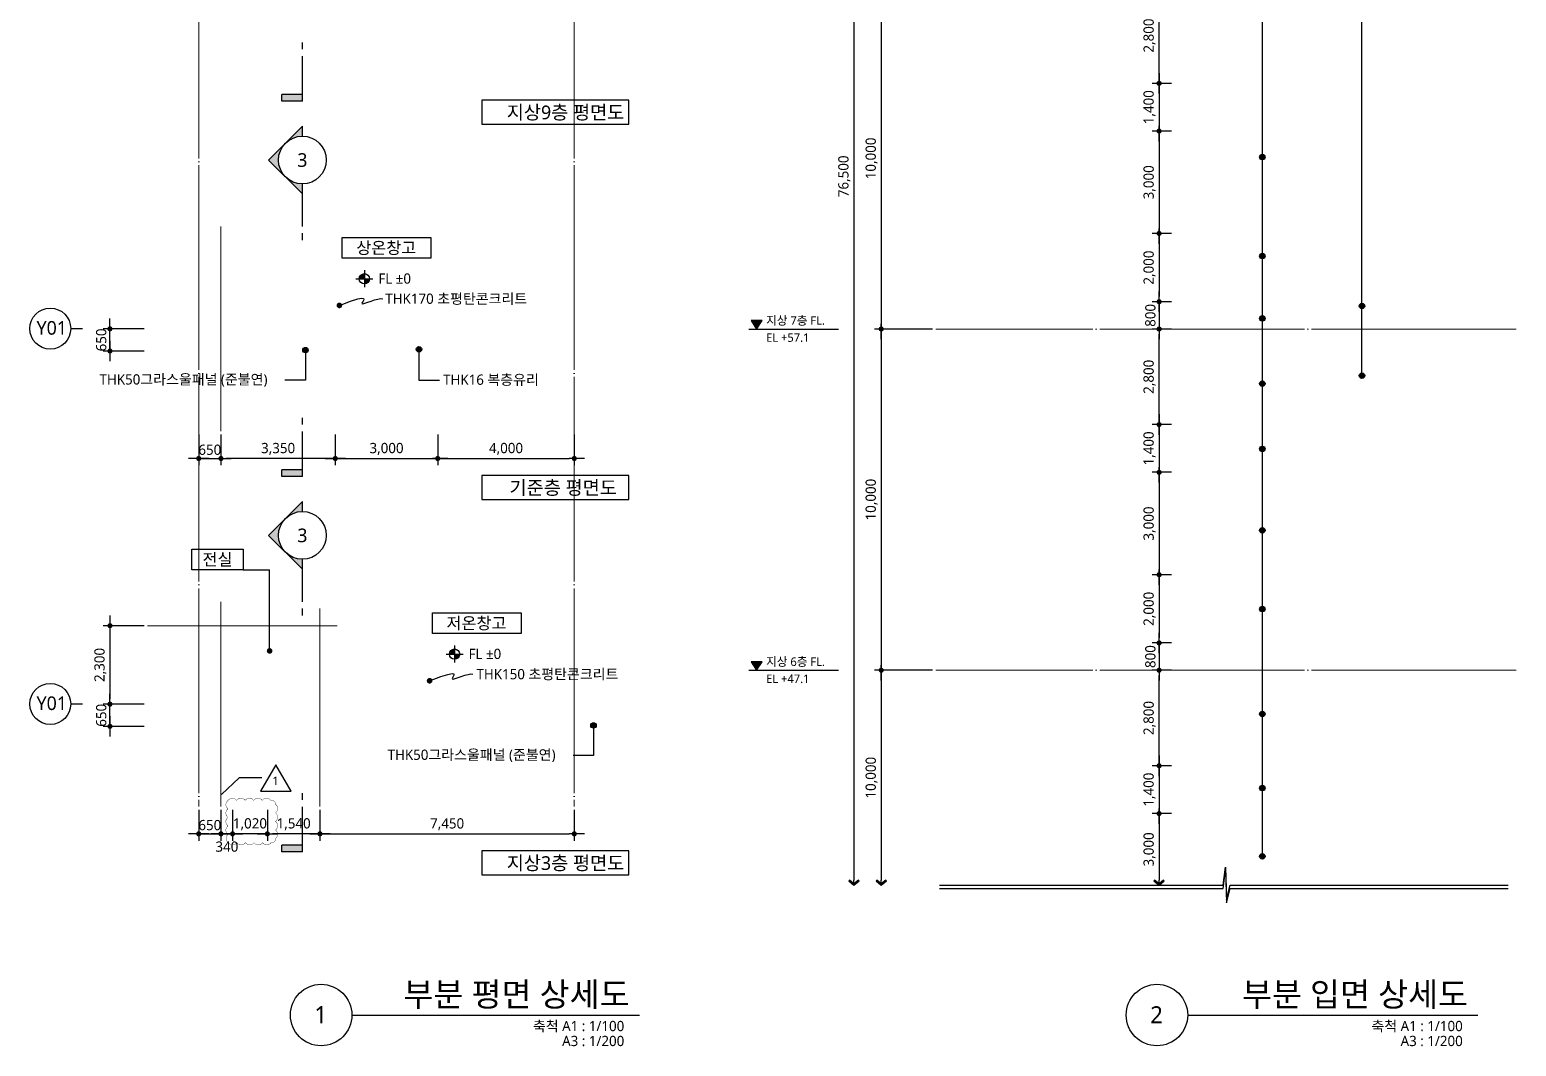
# Model space of a CAD drawing. Header units: millimetres. Extents: x -420989 to -259189, y -1306565 to -1134794.
# Drawn here: x -336989 to -293450, y -1247165 to -1217373 of the extents above; entities that cross this region are included whole.
import ezdxf
from ezdxf.enums import TextEntityAlignment as Align

# ---------------------------------------------------------------- set-up
doc = ezdxf.new("R2010")
doc.units = ezdxf.units.MM
doc.header["$LTSCALE"] = 100
doc.header["$MEASUREMENT"] = 0
doc.linetypes.add('CEN', pattern=[62, 60, -1, 0, -1])
doc.layers.get('0').update_dxf_attribs({"linetype": 'CONTINUOUS'})
for name, color, linetype in [('7-지시선', 7, 'CONTINUOUS'), ('A-DIMS', 7, 'CONTINUOUS'), ('A-MKXS-LEAD', 7, 'CONTINUOUS'), ('AA-SYMB', 1, 'CONTINUOUS'), ('SYMB', 7, 'CONTINUOUS'), ('TEXT', 4, 'CONTINUOUS')]:
    doc.layers.add(name, color=color, linetype=linetype)
for name, color, linetype, lineweight in [('A-AXIS-BUBL', 7, 'CONTINUOUS', 25), ('A-AXIS-LINE', 1, 'CEN', 15), ('A-BORD-TEXT', 3, 'CONTINUOUS', 25), ('A-CONC-LIN1', 2, 'CONTINUOUS', 40), ('A-MKXS-MAK1', 3, 'CONTINUOUS', 25), ('A-MKXS-TEXT1', 3, 'CONTINUOUS', 25), ('A-MKXS-TEXT2', 7, 'CONTINUOUS', 25), ('A-MKXX-NAME', 3, 'CONTINUOUS', 25), ('A-MKXX-SYMB', 7, 'CONTINUOUS', 25), ('A-XXXX-SYMB', 7, 'CONTINUOUS', 25), ('A-XXXX-TXT1', 3, 'CONTINUOUS', 25), ('A-XXXX-TXT2', 3, 'CONTINUOUS', 25), ('REV-202205', 20, 'CONTINUOUS', 25)]:
    doc.layers.add(name, color=color, linetype=linetype, lineweight=lineweight)
doc.styles.add('HY울릉도L', font='')
doc.styles.add('맑은고딕', font='malgun.ttf')
doc.styles.get('HY울릉도L').set_extended_font_data('HYwulM')
doc.dimstyles.new('CDIM', dxfattribs={"dimtxt": 3, "dimasz": 1.5, "dimexe": 2, "dimexo": 1, "dimgap": 1, "dimtad": 1, "dimdec": 0, "dimrnd": 0.5, "dimzin": 0, "dimdsep": 32, "dimlunit": 6, "dimtxsty": 'HY울릉도L', "dimblk1": '_CIDOT', "dimblk2": '_CIDOT', "dimsah": 1, "dimcen": 5.5, "dimclrd": 2, "dimclre": 2, "dimclrt": 7, "dimadec": 0, "dimazin": 0, "dimtfac": 1, "dimtdec": 0, "dimtix": 1, "dimtmove": 2, "dimatfit": 1, "dimldrblk": '_CIDOT', "dimfxl": 1, "dimtolj": 1, "dimtzin": 0, "dimlwd": -1, "dimarcsym": 0})

# ---------------------------------------------------------------- blocks, each defined once
blk = doc.blocks.new('A$C55C64937')
at = {"layer": 'A-MKXS-MAK1'}
blk.add_hatch(color=256, dxfattribs=at).paths.add_polyline_path([(-1526, 600), (-1726, 600), (-1726, 0), (-1526, 0)])
for p, q in [((-1726, 600), (-1526, 600)), ((-1726, 0), (-1726, 600)), ((-1526, 0), (-1526, 600)), ((-1726, 0), (-400, 0)), ((-200, 0), (0, 0))]:
    blk.add_line(p, q, dxfattribs=at)
blk = doc.blocks.new('A$C1F441119')
at = {"layer": 'A-MKXS-MAK1'}
h = blk.add_hatch(color=256, dxfattribs=at)
h.paths.add_polyline_path([(-41, 1006), (-536, 511, -0.414214), (454, 511)])
h.paths.add_polyline_path([(-536, 511), (-1031, 16), (-741, 16, -0.198912)])
h.paths.add_polyline_path([(454, 511, -0.198912), (659, 16), (949, 16)])
for p, q in [((-1031, 16), (-41, 1006)), ((949, 16), (-41, 1006)), ((-2387, 16), (-2187, 16)), ((-1987, 16), (-741, 16)), ((659, 16), (949, 16))]:
    blk.add_line(p, q, dxfattribs=at)
blk.add_circle((-41, 16), 700, dxfattribs=at)
blk = doc.blocks.new('입단면LEVEL1')
at = {"layer": 'SYMB', "linetype": 'ByBlock'}
blk.add_line((0, 0), (26.26, 0), dxfattribs=at)
blk.add_lwpolyline([(0.64, 2.5), (2.24, 0), (3.84, 2.5)], close=True, dxfattribs=at)
blk.add_solid([(0.64, 2.5), (3.84, 2.5), (2.24, 0)], dxfattribs=at)
at = {"layer": 'TEXT', "style": '맑은고딕'}
for tag, p in [('층레벨', (5.03, 1.28)), ('LEVEL', (5.85, -2.99))]:
    blk.add_attdef(tag, p, '', height=2.5, dxfattribs=at)
blk = doc.blocks.new('_CIDOT')
at = {"color": 0, "linetype": 'ByBlock'}
blk.add_line((2, 0), (-1, 0), dxfattribs=at)
at = {"color": 0, "linetype": 'ByBlock', "const_width": 0.5}
blk.add_lwpolyline([(-0.25, 0, 1), (0.25, 0, 1)], format="xyb", close=True, dxfattribs=at)
blk = doc.blocks.new('ARROW2')
blk.add_lwpolyline([(-1, 0.87), (-0.26, 0), (-1, -0.87), (-0.85, -1), (0, 0), (-0.85, 1)], close=True)
for points in [[(-1, 0.87), (-0.85, 1), (-0.26, 0), (0, 0)], [(-0.26, 0), (0, 0), (-1, -0.87), (-0.85, -1)]]:
    blk.add_solid(points)
at = {"layer": 'A-XXXX-SYMB'}
blk.add_line((0, 0), (-1, 0), dxfattribs=at)
blk = doc.blocks.new('*D254')
at = {"layer": 'A-DIMS', "lineweight": -2, "transparency": 16777216}
blk.add_line((-310550, -1200894), (-313050, -1200894), dxfattribs=at)
at = {"layer": 'A-DIMS', "transparency": 16777216}
blk.add_line((-312850, -1201044), (-312850, -1242294), dxfattribs=at)
at = {"layer": 'A-DIMS', "transparency": 16777216, "xscale": 150, "yscale": 150, "zscale": 150}
for name, p, rotation in [('_CIDOT', (-312850, -1200894), 90), ('ARROW2', (-312850, -1242444), 270)]:
    blk.add_blockref(name, p, dxfattribs=dict(at, rotation=rotation))
at = {"layer": 'A-DIMS', "color": 3, "transparency": 16777216, "insert": (-313131, -1221669), "char_height": 300, "attachment_point": 5, "rotation": 90, "style": '맑은고딕'}
blk.add_mtext('\\A1;76,500', dxfattribs=at)
blk = doc.blocks.new('*D255')
at = {"layer": 'A-DIMS', "lineweight": -2, "transparency": 16777216}
for p, q in [((-310550, -1226144), (-312250, -1226144)), ((-310550, -1236144), (-312250, -1236144))]:
    blk.add_line(p, q, dxfattribs=at)
at = {"layer": 'A-DIMS', "transparency": 16777216}
blk.add_line((-312050, -1226294), (-312050, -1235994), dxfattribs=at)
at = {"layer": 'A-DIMS', "transparency": 16777216, "xscale": 150, "yscale": 150, "zscale": 150}
for p, rotation in [((-312050, -1226144), 90), ((-312050, -1236144), 270)]:
    blk.add_blockref('_CIDOT', p, dxfattribs=dict(at, rotation=rotation))
at = {"layer": 'A-DIMS', "color": 3, "transparency": 16777216, "insert": (-312331, -1231144), "char_height": 300, "attachment_point": 5, "rotation": 90, "style": '맑은고딕'}
blk.add_mtext('\\A1;10,000', dxfattribs=at)
blk = doc.blocks.new('*D256')
at = {"layer": 'A-DIMS', "lineweight": -2, "transparency": 16777216}
for p, q in [((-310550, -1216144), (-312250, -1216144)), ((-310550, -1226144), (-312250, -1226144))]:
    blk.add_line(p, q, dxfattribs=at)
at = {"layer": 'A-DIMS', "transparency": 16777216}
blk.add_line((-312050, -1216294), (-312050, -1225994), dxfattribs=at)
at = {"layer": 'A-DIMS', "transparency": 16777216, "xscale": 150, "yscale": 150, "zscale": 150}
for p, rotation in [((-312050, -1216144), 90), ((-312050, -1226144), 270)]:
    blk.add_blockref('_CIDOT', p, dxfattribs=dict(at, rotation=rotation))
at = {"layer": 'A-DIMS', "color": 3, "transparency": 16777216, "insert": (-312331, -1221144), "char_height": 300, "attachment_point": 5, "rotation": 90, "style": '맑은고딕'}
blk.add_mtext('\\A1;10,000', dxfattribs=at)
blk = doc.blocks.new('*D257')
at = {"layer": 'A-DIMS', "lineweight": -2, "transparency": 16777216}
blk.add_line((-310550, -1236144), (-312250, -1236144), dxfattribs=at)
at = {"layer": 'A-DIMS', "transparency": 16777216}
blk.add_line((-312050, -1236294), (-312050, -1242294), dxfattribs=at)
at = {"layer": 'A-DIMS', "transparency": 16777216, "xscale": 150, "yscale": 150, "zscale": 150}
for name, p, rotation in [('_CIDOT', (-312050, -1236144), 90), ('ARROW2', (-312050, -1242444), 270)]:
    blk.add_blockref(name, p, dxfattribs=dict(at, rotation=rotation))
at = {"layer": 'A-DIMS', "color": 3, "transparency": 16777216, "insert": (-312331, -1239294), "char_height": 300, "attachment_point": 5, "rotation": 90, "style": '맑은고딕'}
blk.add_mtext('\\A1;10,000', dxfattribs=at)
blk = doc.blocks.new('*D258')
at = {"layer": 'A-DIMS', "lineweight": -2, "transparency": 16777216}
blk.add_line((-303550, -1240344), (-304111, -1240344), dxfattribs=at)
at = {"layer": 'A-DIMS', "transparency": 16777216}
blk.add_line((-303911, -1240494), (-303911, -1242294), dxfattribs=at)
at = {"layer": 'A-DIMS', "transparency": 16777216, "xscale": 150, "yscale": 150, "zscale": 150}
for name, p, rotation in [('_CIDOT', (-303911, -1240344), 90), ('ARROW2', (-303911, -1242444), 270)]:
    blk.add_blockref(name, p, dxfattribs=dict(at, rotation=rotation))
at = {"layer": 'A-DIMS', "color": 3, "transparency": 16777216, "insert": (-304191, -1241394), "char_height": 300, "attachment_point": 5, "rotation": 90, "style": '맑은고딕'}
blk.add_mtext('\\A1;3,000', dxfattribs=at)
blk = doc.blocks.new('*D264')
at = {"layer": 'A-DIMS', "transparency": 16777216}
for p, q in [((-334639, -1225989), (-334639, -1225839)), ((-334639, -1226789), (-334639, -1226139)), ((-334639, -1226939), (-334639, -1227089))]:
    blk.add_line(p, q, dxfattribs=at)
at = {"layer": 'A-DIMS', "lineweight": -2, "transparency": 16777216}
for p, q in [((-333639, -1226139), (-334839, -1226139)), ((-333639, -1226789), (-334839, -1226789))]:
    blk.add_line(p, q, dxfattribs=at)
at = {"layer": 'A-DIMS', "transparency": 16777216, "xscale": 150, "yscale": 150, "zscale": 150}
for p, rotation in [((-334639, -1226139), 270), ((-334639, -1226789), 90)]:
    blk.add_blockref('_CIDOT', p, dxfattribs=dict(at, rotation=rotation))
at = {"layer": 'A-DIMS', "color": 3, "transparency": 16777216, "insert": (-334894, -1226464), "char_height": 300, "attachment_point": 5, "rotation": 90, "style": '맑은고딕'}
blk.add_mtext('\\A1;650', dxfattribs=at)
blk = doc.blocks.new('*D265')
at = {"layer": 'A-DIMS', "transparency": 16777216}
for p, q in [((-334639, -1236989), (-334639, -1236839)), ((-334639, -1237789), (-334639, -1237139)), ((-334639, -1237939), (-334639, -1238089))]:
    blk.add_line(p, q, dxfattribs=at)
at = {"layer": 'A-DIMS', "lineweight": -2, "transparency": 16777216}
for p, q in [((-333639, -1237139), (-334839, -1237139)), ((-333639, -1237789), (-334839, -1237789))]:
    blk.add_line(p, q, dxfattribs=at)
at = {"layer": 'A-DIMS', "transparency": 16777216, "xscale": 150, "yscale": 150, "zscale": 150}
for p, rotation in [((-334639, -1237139), 270), ((-334639, -1237789), 90)]:
    blk.add_blockref('_CIDOT', p, dxfattribs=dict(at, rotation=rotation))
at = {"layer": 'A-DIMS', "color": 3, "transparency": 16777216, "insert": (-334894, -1237464), "char_height": 300, "attachment_point": 5, "rotation": 90, "style": '맑은고딕'}
blk.add_mtext('\\A1;650', dxfattribs=at)
blk = doc.blocks.new('*D266')
at = {"layer": 'A-DIMS', "lineweight": -2, "transparency": 16777216}
for p, q in [((-331389, -1229239), (-331389, -1230139)), ((-328039, -1229239), (-328039, -1230139))]:
    blk.add_line(p, q, dxfattribs=at)
at = {"layer": 'A-DIMS', "transparency": 16777216}
blk.add_line((-328189, -1229939), (-331239, -1229939), dxfattribs=at)
at = {"layer": 'A-DIMS', "transparency": 16777216, "xscale": 150, "yscale": 150, "zscale": 150, "rotation": 180}
blk.add_blockref('_CIDOT', (-331389, -1229939), dxfattribs=at)
at = {"layer": 'A-DIMS', "transparency": 16777216, "xscale": 150, "yscale": 150, "zscale": 150}
blk.add_blockref('_CIDOT', (-328039, -1229939), dxfattribs=at)
at = {"layer": 'A-DIMS', "color": 3, "transparency": 16777216, "insert": (-329714, -1229659), "char_height": 300, "attachment_point": 5, "style": '맑은고딕'}
blk.add_mtext('\\A1;3,350', dxfattribs=at)
blk = doc.blocks.new('*D267')
at = {"layer": 'A-DIMS', "lineweight": -2, "transparency": 16777216}
for p, q in [((-328039, -1229239), (-328039, -1230139)), ((-325039, -1229239), (-325039, -1230139))]:
    blk.add_line(p, q, dxfattribs=at)
at = {"layer": 'A-DIMS', "transparency": 16777216}
blk.add_line((-327889, -1229939), (-325189, -1229939), dxfattribs=at)
at = {"layer": 'A-DIMS', "transparency": 16777216, "xscale": 150, "yscale": 150, "zscale": 150, "rotation": 180}
blk.add_blockref('_CIDOT', (-328039, -1229939), dxfattribs=at)
at = {"layer": 'A-DIMS', "transparency": 16777216, "xscale": 150, "yscale": 150, "zscale": 150}
blk.add_blockref('_CIDOT', (-325039, -1229939), dxfattribs=at)
at = {"layer": 'A-DIMS', "color": 3, "transparency": 16777216, "insert": (-326539, -1229659), "char_height": 300, "attachment_point": 5, "style": '맑은고딕'}
blk.add_mtext('\\A1;3,000', dxfattribs=at)
blk = doc.blocks.new('*D268')
at = {"layer": 'A-DIMS', "lineweight": -2, "transparency": 16777216}
for p, q in [((-325039, -1229239), (-325039, -1230139)), ((-321039, -1229239), (-321039, -1230139))]:
    blk.add_line(p, q, dxfattribs=at)
at = {"layer": 'A-DIMS', "transparency": 16777216}
blk.add_line((-324889, -1229939), (-321189, -1229939), dxfattribs=at)
at = {"layer": 'A-DIMS', "transparency": 16777216, "xscale": 150, "yscale": 150, "zscale": 150, "rotation": 180}
blk.add_blockref('_CIDOT', (-325039, -1229939), dxfattribs=at)
at = {"layer": 'A-DIMS', "transparency": 16777216, "xscale": 150, "yscale": 150, "zscale": 150}
blk.add_blockref('_CIDOT', (-321039, -1229939), dxfattribs=at)
at = {"layer": 'A-DIMS', "color": 3, "transparency": 16777216, "insert": (-323039, -1229659), "char_height": 300, "attachment_point": 5, "style": '맑은고딕'}
blk.add_mtext('\\A1;4,000', dxfattribs=at)
blk = doc.blocks.new('*D239')
at = {"layer": 'A-DIMS', "lineweight": -2, "transparency": 16777216}
for p, q in [((-303550, -1233344), (-304111, -1233344)), ((-303550, -1235344), (-304111, -1235344))]:
    blk.add_line(p, q, dxfattribs=at)
at = {"layer": 'A-DIMS', "transparency": 16777216}
blk.add_line((-303911, -1233494), (-303911, -1235194), dxfattribs=at)
at = {"layer": 'A-DIMS', "transparency": 16777216, "xscale": 150, "yscale": 150, "zscale": 150}
for p, rotation in [((-303911, -1233344), 89.99934911765662), ((-303911, -1235344), 269.9993491176566)]:
    blk.add_blockref('_CIDOT', p, dxfattribs=dict(at, rotation=rotation))
at = {"layer": 'A-DIMS', "color": 3, "transparency": 16777216, "insert": (-304191, -1234344), "char_height": 300, "attachment_point": 5, "rotation": 89.9993, "style": '맑은고딕'}
blk.add_mtext('\\A1;2,000', dxfattribs=at)
blk = doc.blocks.new('*D240')
at = {"layer": 'A-DIMS', "lineweight": -2, "transparency": 16777216}
for p, q in [((-303550, -1230344), (-304111, -1230344)), ((-303550, -1233344), (-304111, -1233344))]:
    blk.add_line(p, q, dxfattribs=at)
at = {"layer": 'A-DIMS', "transparency": 16777216}
blk.add_line((-303911, -1230494), (-303911, -1233194), dxfattribs=at)
at = {"layer": 'A-DIMS', "transparency": 16777216, "xscale": 150, "yscale": 150, "zscale": 150}
for p, rotation in [((-303911, -1230344), 89.99934911765662), ((-303911, -1233344), 269.9993491176566)]:
    blk.add_blockref('_CIDOT', p, dxfattribs=dict(at, rotation=rotation))
at = {"layer": 'A-DIMS', "color": 3, "transparency": 16777216, "insert": (-304191, -1231844), "char_height": 300, "attachment_point": 5, "rotation": 89.9993, "style": '맑은고딕'}
blk.add_mtext('\\A1;3,000', dxfattribs=at)
blk = doc.blocks.new('*D241')
at = {"layer": 'A-DIMS', "lineweight": -2, "transparency": 16777216}
for p, q in [((-303550, -1228944), (-304111, -1228944)), ((-303550, -1230344), (-304111, -1230344))]:
    blk.add_line(p, q, dxfattribs=at)
at = {"layer": 'A-DIMS', "transparency": 16777216}
blk.add_line((-303911, -1229094), (-303911, -1230194), dxfattribs=at)
at = {"layer": 'A-DIMS', "transparency": 16777216, "xscale": 150, "yscale": 150, "zscale": 150}
for p, rotation in [((-303911, -1228944), 89.99934911765662), ((-303911, -1230344), 269.9993491176566)]:
    blk.add_blockref('_CIDOT', p, dxfattribs=dict(at, rotation=rotation))
at = {"layer": 'A-DIMS', "color": 3, "transparency": 16777216, "insert": (-304192, -1229644), "char_height": 300, "attachment_point": 5, "rotation": 89.9993, "style": '맑은고딕'}
blk.add_mtext('\\A1;1,400', dxfattribs=at)
blk = doc.blocks.new('*D242')
at = {"layer": 'A-DIMS', "lineweight": -2, "transparency": 16777216}
for p, q in [((-303550, -1226144), (-304111, -1226144)), ((-303550, -1228944), (-304111, -1228944))]:
    blk.add_line(p, q, dxfattribs=at)
at = {"layer": 'A-DIMS', "transparency": 16777216}
blk.add_line((-303911, -1228794), (-303911, -1226294), dxfattribs=at)
at = {"layer": 'A-DIMS', "transparency": 16777216, "xscale": 150, "yscale": 150, "zscale": 150}
for p, rotation in [((-303911, -1226144), 90), ((-303911, -1228944), 270)]:
    blk.add_blockref('_CIDOT', p, dxfattribs=dict(at, rotation=rotation))
at = {"layer": 'A-DIMS', "color": 3, "transparency": 16777216, "insert": (-304191, -1227544), "char_height": 300, "attachment_point": 5, "rotation": 90, "style": '맑은고딕'}
blk.add_mtext('\\A1;2,800', dxfattribs=at)
blk = doc.blocks.new('*D243')
at = {"layer": 'A-DIMS', "lineweight": -2, "transparency": 16777216}
for p, q in [((-303550, -1223344), (-304111, -1223344)), ((-303550, -1225344), (-304111, -1225344))]:
    blk.add_line(p, q, dxfattribs=at)
at = {"layer": 'A-DIMS', "transparency": 16777216}
blk.add_line((-303911, -1223494), (-303911, -1225194), dxfattribs=at)
at = {"layer": 'A-DIMS', "transparency": 16777216, "xscale": 150, "yscale": 150, "zscale": 150}
for p, rotation in [((-303911, -1223344), 89.99934911765662), ((-303911, -1225344), 269.9993491176566)]:
    blk.add_blockref('_CIDOT', p, dxfattribs=dict(at, rotation=rotation))
at = {"layer": 'A-DIMS', "color": 3, "transparency": 16777216, "insert": (-304191, -1224344), "char_height": 300, "attachment_point": 5, "rotation": 89.9993, "style": '맑은고딕'}
blk.add_mtext('\\A1;2,000', dxfattribs=at)
blk = doc.blocks.new('*D244')
at = {"layer": 'A-DIMS', "lineweight": -2, "transparency": 16777216}
for p, q in [((-303550, -1220344), (-304111, -1220344)), ((-303550, -1223344), (-304111, -1223344))]:
    blk.add_line(p, q, dxfattribs=at)
at = {"layer": 'A-DIMS', "transparency": 16777216}
blk.add_line((-303911, -1220494), (-303911, -1223194), dxfattribs=at)
at = {"layer": 'A-DIMS', "transparency": 16777216, "xscale": 150, "yscale": 150, "zscale": 150}
for p, rotation in [((-303911, -1220344), 89.99934911765662), ((-303911, -1223344), 269.9993491176566)]:
    blk.add_blockref('_CIDOT', p, dxfattribs=dict(at, rotation=rotation))
at = {"layer": 'A-DIMS', "color": 3, "transparency": 16777216, "insert": (-304191, -1221844), "char_height": 300, "attachment_point": 5, "rotation": 89.9993, "style": '맑은고딕'}
blk.add_mtext('\\A1;3,000', dxfattribs=at)
blk = doc.blocks.new('*D245')
at = {"layer": 'A-DIMS', "lineweight": -2, "transparency": 16777216}
for p, q in [((-303550, -1218944), (-304111, -1218944)), ((-303550, -1220344), (-304111, -1220344))]:
    blk.add_line(p, q, dxfattribs=at)
at = {"layer": 'A-DIMS', "transparency": 16777216}
blk.add_line((-303911, -1219094), (-303911, -1220194), dxfattribs=at)
at = {"layer": 'A-DIMS', "transparency": 16777216, "xscale": 150, "yscale": 150, "zscale": 150}
for p, rotation in [((-303911, -1218944), 89.99934911765662), ((-303911, -1220344), 269.9993491176566)]:
    blk.add_blockref('_CIDOT', p, dxfattribs=dict(at, rotation=rotation))
at = {"layer": 'A-DIMS', "color": 3, "transparency": 16777216, "insert": (-304192, -1219644), "char_height": 300, "attachment_point": 5, "rotation": 89.9993, "style": '맑은고딕'}
blk.add_mtext('\\A1;1,400', dxfattribs=at)
blk = doc.blocks.new('*D246')
at = {"layer": 'A-DIMS', "lineweight": -2, "transparency": 16777216}
for p, q in [((-303550, -1216144), (-304111, -1216144)), ((-303550, -1218944), (-304111, -1218944))]:
    blk.add_line(p, q, dxfattribs=at)
at = {"layer": 'A-DIMS', "transparency": 16777216}
blk.add_line((-303911, -1218794), (-303911, -1216294), dxfattribs=at)
at = {"layer": 'A-DIMS', "transparency": 16777216, "xscale": 150, "yscale": 150, "zscale": 150}
for p, rotation in [((-303911, -1216144), 90), ((-303911, -1218944), 270)]:
    blk.add_blockref('_CIDOT', p, dxfattribs=dict(at, rotation=rotation))
at = {"layer": 'A-DIMS', "color": 3, "transparency": 16777216, "insert": (-304191, -1217544), "char_height": 300, "attachment_point": 5, "rotation": 90, "style": '맑은고딕'}
blk.add_mtext('\\A1;2,800', dxfattribs=at)
blk = doc.blocks.new('*D252')
at = {"layer": 'A-DIMS', "lineweight": -2, "transparency": 16777216}
for p, q in [((-303550, -1238944), (-304111, -1238944)), ((-303550, -1240344), (-304111, -1240344))]:
    blk.add_line(p, q, dxfattribs=at)
at = {"layer": 'A-DIMS', "transparency": 16777216}
blk.add_line((-303911, -1239094), (-303911, -1240194), dxfattribs=at)
at = {"layer": 'A-DIMS', "transparency": 16777216, "xscale": 150, "yscale": 150, "zscale": 150}
for p, rotation in [((-303911, -1238944), 89.99934911765662), ((-303911, -1240344), 269.9993491176566)]:
    blk.add_blockref('_CIDOT', p, dxfattribs=dict(at, rotation=rotation))
at = {"layer": 'A-DIMS', "color": 3, "transparency": 16777216, "insert": (-304192, -1239644), "char_height": 300, "attachment_point": 5, "rotation": 89.9993, "style": '맑은고딕'}
blk.add_mtext('\\A1;1,400', dxfattribs=at)
blk = doc.blocks.new('*D253')
at = {"layer": 'A-DIMS', "lineweight": -2, "transparency": 16777216}
for p, q in [((-303550, -1236144), (-304111, -1236144)), ((-303550, -1238944), (-304111, -1238944))]:
    blk.add_line(p, q, dxfattribs=at)
at = {"layer": 'A-DIMS', "transparency": 16777216}
blk.add_line((-303911, -1238794), (-303911, -1236294), dxfattribs=at)
at = {"layer": 'A-DIMS', "transparency": 16777216, "xscale": 150, "yscale": 150, "zscale": 150}
for p, rotation in [((-303911, -1236144), 90), ((-303911, -1238944), 270)]:
    blk.add_blockref('_CIDOT', p, dxfattribs=dict(at, rotation=rotation))
at = {"layer": 'A-DIMS', "color": 3, "transparency": 16777216, "insert": (-304191, -1237544), "char_height": 300, "attachment_point": 5, "rotation": 90, "style": '맑은고딕'}
blk.add_mtext('\\A1;2,800', dxfattribs=at)
blk = doc.blocks.new('*D275')
at = {"layer": 'A-DIMS', "transparency": 16777216}
for p, q in [((-303911, -1235194), (-303911, -1235044)), ((-303911, -1235344), (-303911, -1236144)), ((-303911, -1236294), (-303911, -1236444))]:
    blk.add_line(p, q, dxfattribs=at)
at = {"layer": 'A-DIMS', "lineweight": -2, "transparency": 16777216}
for p, q in [((-303550, -1235344), (-304111, -1235344)), ((-303550, -1236144), (-304111, -1236144))]:
    blk.add_line(p, q, dxfattribs=at)
at = {"layer": 'A-DIMS', "transparency": 16777216, "xscale": 150, "yscale": 150, "zscale": 150}
for p, rotation in [((-303911, -1235344), 269.9993491176566), ((-303911, -1236144), 89.9993491176566)]:
    blk.add_blockref('_CIDOT', p, dxfattribs=dict(at, rotation=rotation))
at = {"layer": 'A-DIMS', "color": 3, "transparency": 16777216, "insert": (-304166, -1235744), "char_height": 300, "attachment_point": 5, "rotation": 89.9993, "style": '맑은고딕'}
blk.add_mtext('\\A1;800', dxfattribs=at)
blk = doc.blocks.new('*D276')
at = {"layer": 'A-DIMS', "transparency": 16777216}
for p, q in [((-303911, -1225194), (-303911, -1225044)), ((-303911, -1225344), (-303911, -1226144)), ((-303911, -1226294), (-303911, -1226444))]:
    blk.add_line(p, q, dxfattribs=at)
at = {"layer": 'A-DIMS', "lineweight": -2, "transparency": 16777216}
for p, q in [((-303550, -1225344), (-304111, -1225344)), ((-303550, -1226144), (-304111, -1226144))]:
    blk.add_line(p, q, dxfattribs=at)
at = {"layer": 'A-DIMS', "transparency": 16777216, "xscale": 150, "yscale": 150, "zscale": 150}
for p, rotation in [((-303911, -1225344), 269.9993491176566), ((-303911, -1226144), 89.9993491176566)]:
    blk.add_blockref('_CIDOT', p, dxfattribs=dict(at, rotation=rotation))
at = {"layer": 'A-DIMS', "color": 3, "transparency": 16777216, "insert": (-304166, -1225744), "char_height": 300, "attachment_point": 5, "rotation": 89.9993, "style": '맑은고딕'}
blk.add_mtext('\\A1;800', dxfattribs=at)
blk = doc.blocks.new('*D279')
at = {"layer": 'A-DIMS', "lineweight": -2, "transparency": 16777216}
for p, q in [((-332039, -1229239), (-332039, -1230139)), ((-331389, -1229239), (-331389, -1230139))]:
    blk.add_line(p, q, dxfattribs=at)
at = {"layer": 'A-DIMS', "transparency": 16777216}
for p, q in [((-332189, -1229939), (-332339, -1229939)), ((-332039, -1229939), (-331389, -1229939)), ((-331239, -1229939), (-331089, -1229939))]:
    blk.add_line(p, q, dxfattribs=at)
at = {"layer": 'A-DIMS', "transparency": 16777216, "xscale": 150, "yscale": 150, "zscale": 150}
blk.add_blockref('_CIDOT', (-332039, -1229939), dxfattribs=at)
at = {"layer": 'A-DIMS', "transparency": 16777216, "xscale": 150, "yscale": 150, "zscale": 150, "rotation": 180}
blk.add_blockref('_CIDOT', (-331389, -1229939), dxfattribs=at)
at = {"layer": 'A-DIMS', "color": 3, "transparency": 16777216, "insert": (-331714, -1229684), "char_height": 300, "attachment_point": 5, "style": '맑은고딕'}
blk.add_mtext('\\A1;650', dxfattribs=at)
blk = doc.blocks.new('*D280')
at = {"layer": 'A-DIMS', "lineweight": -2, "transparency": 16777216}
for p, q in [((-333639, -1234839), (-334839, -1234839)), ((-333639, -1237139), (-334839, -1237139))]:
    blk.add_line(p, q, dxfattribs=at)
at = {"layer": 'A-DIMS', "transparency": 16777216}
blk.add_line((-334639, -1234989), (-334639, -1236989), dxfattribs=at)
at = {"layer": 'A-DIMS', "transparency": 16777216, "xscale": 150, "yscale": 150, "zscale": 150}
for p, rotation in [((-334639, -1234839), 90), ((-334639, -1237139), 270)]:
    blk.add_blockref('_CIDOT', p, dxfattribs=dict(at, rotation=rotation))
at = {"layer": 'A-DIMS', "color": 3, "transparency": 16777216, "insert": (-334919, -1235989), "char_height": 300, "attachment_point": 5, "rotation": 90, "style": '맑은고딕'}
blk.add_mtext('\\A1;2,300', dxfattribs=at)
blk = doc.blocks.new('*D281')
at = {"layer": 'A-DIMS', "lineweight": -2, "transparency": 16777216}
for p, q in [((-331049, -1240239), (-331049, -1241139)), ((-330029, -1240239), (-330029, -1241139))]:
    blk.add_line(p, q, dxfattribs=at)
at = {"layer": 'A-DIMS', "transparency": 16777216}
for p, q in [((-331199, -1240939), (-331349, -1240939)), ((-330029, -1240939), (-331049, -1240939)), ((-329879, -1240939), (-329729, -1240939))]:
    blk.add_line(p, q, dxfattribs=at)
at = {"layer": 'A-DIMS', "transparency": 16777216, "xscale": 150, "yscale": 150, "zscale": 150}
blk.add_blockref('_CIDOT', (-331049, -1240939), dxfattribs=at)
at = {"layer": 'A-DIMS', "transparency": 16777216, "xscale": 150, "yscale": 150, "zscale": 150, "rotation": 180}
blk.add_blockref('_CIDOT', (-330029, -1240939), dxfattribs=at)
at = {"layer": 'A-DIMS', "color": 3, "transparency": 16777216, "insert": (-330539, -1240658), "char_height": 300, "attachment_point": 5, "style": '맑은고딕'}
blk.add_mtext('\\A1;1,020', dxfattribs=at)
blk = doc.blocks.new('*D282')
at = {"layer": 'A-DIMS', "lineweight": -2, "transparency": 16777216}
for p, q in [((-328489, -1240239), (-328489, -1241139)), ((-321039, -1240239), (-321039, -1241139))]:
    blk.add_line(p, q, dxfattribs=at)
at = {"layer": 'A-DIMS', "transparency": 16777216}
blk.add_line((-328339, -1240939), (-321189, -1240939), dxfattribs=at)
at = {"layer": 'A-DIMS', "transparency": 16777216, "xscale": 150, "yscale": 150, "zscale": 150, "rotation": 180}
blk.add_blockref('_CIDOT', (-328489, -1240939), dxfattribs=at)
at = {"layer": 'A-DIMS', "transparency": 16777216, "xscale": 150, "yscale": 150, "zscale": 150}
blk.add_blockref('_CIDOT', (-321039, -1240939), dxfattribs=at)
at = {"layer": 'A-DIMS', "color": 3, "transparency": 16777216, "insert": (-324764, -1240659), "char_height": 300, "attachment_point": 5, "style": '맑은고딕'}
blk.add_mtext('\\A1;7,450', dxfattribs=at)
blk = doc.blocks.new('*D283')
at = {"layer": 'A-DIMS', "lineweight": -2, "transparency": 16777216}
for p, q in [((-332039, -1240239), (-332039, -1241139)), ((-331389, -1240239), (-331389, -1241139))]:
    blk.add_line(p, q, dxfattribs=at)
at = {"layer": 'A-DIMS', "transparency": 16777216}
for p, q in [((-332189, -1240939), (-332339, -1240939)), ((-332039, -1240939), (-331389, -1240939)), ((-331239, -1240939), (-331089, -1240939))]:
    blk.add_line(p, q, dxfattribs=at)
at = {"layer": 'A-DIMS', "transparency": 16777216, "xscale": 150, "yscale": 150, "zscale": 150}
blk.add_blockref('_CIDOT', (-332039, -1240939), dxfattribs=at)
at = {"layer": 'A-DIMS', "transparency": 16777216, "xscale": 150, "yscale": 150, "zscale": 150, "rotation": 180}
blk.add_blockref('_CIDOT', (-331389, -1240939), dxfattribs=at)
at = {"layer": 'A-DIMS', "color": 3, "transparency": 16777216, "insert": (-331714, -1240684), "char_height": 300, "attachment_point": 5, "style": '맑은고딕'}
blk.add_mtext('\\A1;650', dxfattribs=at)
blk = doc.blocks.new('*D284')
at = {"layer": 'A-DIMS', "lineweight": -2, "transparency": 16777216}
for p, q in [((-330029, -1240239), (-330029, -1241139)), ((-328489, -1240239), (-328489, -1241139))]:
    blk.add_line(p, q, dxfattribs=at)
at = {"layer": 'A-DIMS', "transparency": 16777216}
blk.add_line((-328639, -1240939), (-329879, -1240939), dxfattribs=at)
at = {"layer": 'A-DIMS', "transparency": 16777216, "xscale": 150, "yscale": 150, "zscale": 150, "rotation": 180}
blk.add_blockref('_CIDOT', (-330029, -1240939), dxfattribs=at)
at = {"layer": 'A-DIMS', "transparency": 16777216, "xscale": 150, "yscale": 150, "zscale": 150}
blk.add_blockref('_CIDOT', (-328489, -1240939), dxfattribs=at)
at = {"layer": 'A-DIMS', "color": 3, "transparency": 16777216, "insert": (-329259, -1240658), "char_height": 300, "attachment_point": 5, "style": '맑은고딕'}
blk.add_mtext('\\A1;1,540', dxfattribs=at)
blk = doc.blocks.new('*D285')
at = {"layer": 'A-DIMS', "lineweight": -2, "transparency": 16777216}
for p, q in [((-331389, -1240239), (-331389, -1241139)), ((-331049, -1240239), (-331049, -1241139))]:
    blk.add_line(p, q, dxfattribs=at)
at = {"layer": 'A-DIMS', "transparency": 16777216}
for p, q in [((-331539, -1240939), (-331689, -1240939)), ((-331049, -1240939), (-331389, -1240939)), ((-330899, -1240939), (-330749, -1240939))]:
    blk.add_line(p, q, dxfattribs=at)
at = {"layer": 'A-DIMS', "transparency": 16777216, "xscale": 150, "yscale": 150, "zscale": 150}
blk.add_blockref('_CIDOT', (-331389, -1240939), dxfattribs=at)
at = {"layer": 'A-DIMS', "transparency": 16777216, "xscale": 150, "yscale": 150, "zscale": 150, "rotation": 180}
blk.add_blockref('_CIDOT', (-331049, -1240939), dxfattribs=at)
at = {"layer": 'A-DIMS', "color": 3, "transparency": 16777216, "insert": (-331214, -1241315), "char_height": 300, "attachment_point": 5, "style": '맑은고딕'}
blk.add_mtext('\\A1;340', dxfattribs=at)
blk = doc.blocks.new('A$C098F3C96')
at = {"layer": 'REV-202205'}
for p, q in [((-3124, 1954), (-5684, -454)), ((225, 1954), (-3124, 1954))]:
    blk.add_line(p, q, dxfattribs=at)
blk.add_lwpolyline([(2252, 3900), (0, 0), (4504, 0)], close=True, dxfattribs=at)
at = {"layer": 'A-BORD-TEXT', "style": '맑은고딕'}
blk.add_text('1', height=1250, dxfattribs=at).set_placement((2227, 1534), align=Align.MIDDLE)

msp = doc.modelspace()

# ---------------------------------------------------------------- hatches: boundary and pattern name
at = {"layer": 'A-MKXX-SYMB'}
h = msp.add_hatch(color=256, dxfattribs=at)
edge = h.paths.add_edge_path()
edge.add_arc((-300886.1, -1221105.9), 80, 0, 360)
h = msp.add_hatch(color=256, dxfattribs=at)
edge = h.paths.add_edge_path()
edge.add_arc((-300886.1, -1224006.6), 80, 0, 360)
h = msp.add_hatch(color=256, dxfattribs=at)
edge = h.paths.add_edge_path()
edge.add_arc((-297969.3, -1225469.8), 80, 0, 360)
h = msp.add_hatch(color=256, dxfattribs=at)
edge = h.paths.add_edge_path()
edge.add_arc((-300886.1, -1225835.1), 80, 0, 360)
h = msp.add_hatch(color=256, dxfattribs=at)
edge = h.paths.add_edge_path()
edge.add_arc((-328913.6, -1226762), 80, 0, 360)
h = msp.add_hatch(color=256, dxfattribs=at)
edge = h.paths.add_edge_path()
edge.add_arc((-325588.5, -1226738.7), 80, 0, 360)
h = msp.add_hatch(color=256, dxfattribs=at)
edge = h.paths.add_edge_path()
edge.add_arc((-300886.1, -1227744.6), 80, 0, 360)
h = msp.add_hatch(color=256, dxfattribs=at)
edge = h.paths.add_edge_path()
edge.add_arc((-297969.3, -1227510.8), 80, 0, 360)
h = msp.add_hatch(color=256, dxfattribs=at)
edge = h.paths.add_edge_path()
edge.add_arc((-300886.1, -1229658.3), 80, 0, 360)
h = msp.add_hatch(color=256, dxfattribs=at)
edge = h.paths.add_edge_path()
edge.add_arc((-300886.1, -1232045.1), 80, 0, 360)
h = msp.add_hatch(color=256, dxfattribs=at)
edge = h.paths.add_edge_path()
edge.add_arc((-300886.1, -1234352.6), 80, 0, 360)
h = msp.add_hatch(color=256, dxfattribs=at)
edge = h.paths.add_edge_path()
edge.add_arc((-300886.1, -1237427.5), 80, 0, 360)
h = msp.add_hatch(color=256, dxfattribs=at)
edge = h.paths.add_edge_path()
edge.add_arc((-320476.5, -1237762), 80, 0, 360)
h = msp.add_hatch(color=256, dxfattribs=at)
edge = h.paths.add_edge_path()
edge.add_arc((-300886.1, -1239599.3), 80, 0, 360)
h = msp.add_hatch(color=256, dxfattribs=at)
edge = h.paths.add_edge_path()
edge.add_arc((-300886.1, -1241599), 80, 0, 360)
at = {"layer": 'A-XXXX-SYMB'}
h = msp.add_hatch(color=256, dxfattribs=at)
h.paths.add_polyline_path([(-327187.8, -1224521.4, 0.4142136), (-327337.8, -1224671.4), (-327187.8, -1224671.4)])
h.paths.add_polyline_path([(-327037.8, -1224671.4), (-327187.8, -1224671.4), (-327187.8, -1224821.4, 0.4142136)])
h = msp.add_hatch(color=256, dxfattribs=at)
h.paths.add_polyline_path([(-324546.1, -1235521.4, 0.4142136), (-324696.1, -1235671.4), (-324546.1, -1235671.4)])
h.paths.add_polyline_path([(-324396.1, -1235671.4), (-324546.1, -1235671.4), (-324546.1, -1235821.4, 0.4142136)])

# ---------------------------------------------------------------- linework, layer by layer
at = {"layer": '7-지시선'}
for points in [[(-300886.1, -1241599), (-300886.1, -1197760.8), (-301486.1, -1197760.8)], [(-297969.3, -1227510.8), (-297969.3, -1198210.8), (-297369.3, -1198210.8)], [(-328913.6, -1226762), (-328913.6, -1227638.7), (-329513.6, -1227638.7)], [(-325588.5, -1226738.7), (-325588.5, -1227638.7), (-324988.5, -1227638.7)], [(-320476.5, -1237762), (-320476.5, -1238638.7), (-321076.5, -1238638.7)]]:
    msp.add_lwpolyline(points, dxfattribs=at)
at = {"layer": 'A-AXIS-BUBL', "ltscale": 0.2}
for p, q in [((-335438.8, -1226138.7), (-335788.8, -1226138.7)), ((-335438.8, -1237138.7), (-335788.8, -1237138.7))]:
    msp.add_line(p, q, dxfattribs=at)
for centre in [(-336388.8, -1226132.8), (-336388.8, -1237132.8)]:
    msp.add_circle(centre, 600, dxfattribs=at)
at = {"layer": 'A-AXIS-LINE'}
for p, q in [((-332038.8, -1208944.2), (-332038.8, -1240138.7)), ((-321038.8, -1208944.2), (-321038.8, -1240138.7)), ((-331388.8, -1223138.7), (-331388.8, -1229138.7)), ((-293450.3, -1226144.2), (-310450.3, -1226144.2)), ((-331388.8, -1234138.7), (-331388.8, -1240138.7)), ((-328488.8, -1234338.7), (-328488.8, -1240138.7)), ((-333538.8, -1234838.7), (-327988.8, -1234838.7)), ((-293450.3, -1236144.2), (-310450.3, -1236144.2))]:
    msp.add_line(p, q, dxfattribs=at)
at = {"layer": 'A-MKXS-LEAD', "const_width": 80}
for points in [[(-327960.9, -1225449.3, 1), (-327878, -1225457.6, 1)], [(-330005.1, -1235573, 1), (-329922.2, -1235581.3, 1)], [(-325319.1, -1236449.3, 1), (-325236.2, -1236457.6, 1)]]:
    msp.add_lwpolyline(points, format="xyb", close=True, dxfattribs=at)
at = {"layer": 'A-MKXS-LEAD'}
for points in [[(-327919.4, -1225453.4), (-327593.6, -1225330.6), (-327381.3, -1225264.3), (-327260.5, -1225242.8), (-327209.1, -1225254.4), (-327205.3, -1225287.4), (-327226.9, -1225330.1), (-327252, -1225370.7), (-327258.6, -1225397.6), (-327229.7, -1225402), (-327169.3, -1225387.4), (-327086.4, -1225360), (-326990.1, -1225326.3), (-326889.4, -1225292.7), (-326793.4, -1225265.5), (-326711.1, -1225251.1), (-326651.5, -1225255.9)], [(-325277.7, -1236453.4), (-324951.8, -1236330.6), (-324739.5, -1236264.3), (-324618.7, -1236242.8), (-324567.4, -1236254.4), (-324563.6, -1236287.4), (-324585.2, -1236330.1), (-324610.3, -1236370.7), (-324616.8, -1236397.6), (-324587.9, -1236402), (-324527.5, -1236387.4), (-324444.7, -1236360), (-324348.4, -1236326.3), (-324247.7, -1236292.7), (-324151.6, -1236265.5), (-324069.3, -1236251.1), (-324009.8, -1236255.9)]]:
    msp.add_lwpolyline(points, dxfattribs=at)
at = {"layer": 'A-MKXX-SYMB'}
for p in [(-330738.8, -1233198.9), (-329963.6, -1235577.1)]:
    msp.add_line(p, (-329963.6, -1233198.9), dxfattribs=at)
for points in [[(-325241.7, -1224065.1), (-327835.8, -1224065.1), (-327835.8, -1223465.1), (-325241.7, -1223465.1)], [(-330738.8, -1233198.9), (-332238.8, -1233198.9), (-332238.8, -1232598.9), (-330738.8, -1232598.9)], [(-322600, -1235065.1), (-325194.1, -1235065.1), (-325194.1, -1234465.1), (-322600, -1234465.1)]]:
    msp.add_lwpolyline(points, close=True, dxfattribs=at)
for centre in [(-300886.1, -1221105.9), (-300886.1, -1224006.6), (-297969.3, -1225469.8), (-300886.1, -1225835.1), (-328913.6, -1226762), (-325588.5, -1226738.7), (-300886.1, -1227744.6), (-297969.3, -1227510.8), (-300886.1, -1229658.3), (-300886.1, -1232045.1), (-300886.1, -1234352.6), (-300886.1, -1237427.5), (-320476.5, -1237762), (-300886.1, -1239599.3), (-300886.1, -1241599)]:
    msp.add_circle(centre, 80, dxfattribs=at)
at = {"layer": 'A-XXXX-SYMB'}
for p, q in [((-327437.8, -1224671.4), (-326937.8, -1224671.4)), ((-327187.8, -1224421.4), (-327187.8, -1224921.4)), ((-324546.1, -1235421.4), (-324546.1, -1235921.4)), ((-324796.1, -1235671.4), (-324296.1, -1235671.4)), ((-327554.4, -1246248.9), (-319133.4, -1246248.9)), ((-303074.2, -1246248.9), (-294575.7, -1246248.9))]:
    msp.add_line(p, q, dxfattribs=at)
for centre, radius in [((-327187.8, -1224671.4), 150), ((-324546.1, -1235671.4), 150), ((-328454.4, -1246248.9), 900), ((-303974.2, -1246248.9), 900)]:
    msp.add_circle(centre, radius, dxfattribs=at)
at = {"layer": 'AA-SYMB'}
for points in [[(-310346.6, -1242444.2), (-302036.5, -1242444.2), (-301969.1, -1241911.8), (-301935.5, -1242865.5), (-301828.9, -1242444.2), (-293687.2, -1242444.2)], [(-310346.6, -1242544.2), (-302036.5, -1242544.2), (-301969.1, -1242011.8), (-301935.5, -1242965.5), (-301828.9, -1242544.2), (-293687.2, -1242544.2)]]:
    msp.add_lwpolyline(points, dxfattribs=at)
at = {"layer": 'REV-202205', "const_width": 10}
msp.add_lwpolyline([(-331179.1, -1239960.1, -0.5205671), (-330929.1, -1239960.1, -0.5205671), (-330679.1, -1239960.1, -0.5205671), (-330429.1, -1239960.1, -0.5205671), (-330179.1, -1239960.1, -0.5205671), (-329929.1, -1239960.1, -0.5205671), (-329792.7, -1240073.8, -0.5205671), (-329792.7, -1240323.8, -0.5205671), (-329792.7, -1240573.8, -0.5205671), (-329792.7, -1240823.8, -0.5205671), (-329792.7, -1241073.8, -0.5205671), (-329920.1, -1241196.3, -0.5205671), (-330170.1, -1241196.3, -0.5205671), (-330420.1, -1241196.3, -0.5205671), (-330670.1, -1241196.3, -0.5205671), (-330920.1, -1241196.3, -0.5205671), (-331170.1, -1241196.3, -0.5205671), (-331179.1, -1240955.3, -0.5205671), (-331179.1, -1240705.3, -0.5205671), (-331179.1, -1240455.3, -0.5205671), (-331179.1, -1240205.3, -0.5205671)], format="xyb", close=True, dxfattribs=at)
at = {"layer": 'TEXT', "ltscale": 100}
for points in [[(-319438.8, -1220139.4), (-319438.8, -1219438.7), (-323743, -1219438.7), (-323743, -1220139.4)], [(-319438.8, -1231139.4), (-319438.8, -1230438.7), (-323743, -1230438.7), (-323743, -1231139.4)], [(-319438.8, -1242139.4), (-319438.8, -1241438.7), (-323743, -1241438.7), (-323743, -1242139.4)]]:
    msp.add_lwpolyline(points, close=True, dxfattribs=at)

# ---------------------------------------------------------------- block references
at = {"xscale": 0.2, "yscale": 0.2, "zscale": 0.2}
msp.add_blockref('A$C098F3C96', (-330234.3, -1239691.6), dxfattribs=at)
at = {"layer": 'A-CONC-LIN1', "rotation": 90.00000000000001}
for name, p in [('A$C55C64937', (-329002.5, -1217743.4)), ('A$C1F441119', (-328986.3, -1221150.6)), ('A$C55C64937', (-329002.5, -1228743.4)), ('A$C1F441119', (-328986.3, -1232150.6)), ('A$C55C64937', (-329002.5, -1239743.4))]:
    msp.add_blockref(name, p, dxfattribs=at)
at = {"layer": 'TEXT'}
ref = msp.add_blockref('입단면LEVEL1', (-315922.7, -1226144.2), dxfattribs=dict(at, xscale=100, yscale=100, zscale=100))
ref.add_attrib('층레벨', ' 지상 7층 FL.', (-315506, -1226019.2, 0), dxfattribs={"height": 250, "style": '맑은고딕'})
ref.add_attrib('LEVEL', ' EL +57.1', (-315506, -1226519.2, 0), dxfattribs={"height": 250, "style": '맑은고딕'})
ref = msp.add_blockref('입단면LEVEL1', (-315922.7, -1236144.2), dxfattribs=dict(at, xscale=100, yscale=100, zscale=100))
ref.add_attrib('층레벨', ' 지상 6층 FL.', (-315506, -1236019.2, 0), dxfattribs={"height": 250, "style": '맑은고딕'})
ref.add_attrib('LEVEL', ' EL +47.1', (-315506, -1236519.2, 0), dxfattribs={"height": 250, "style": '맑은고딕'})

# ---------------------------------------------------------------- texts
at = {"layer": 'A-MKXS-TEXT1', "style": '맑은고딕'}
for s, p in [('THK170 초평탄콘크리트', (-326575.1, -1225255.9)), ('THK50그라스울패널 (준불연)', (-334944.9, -1227620.5)), ('THK16 복층유리', (-324882, -1227629.1)), ('THK150 초평탄콘크리트', (-323903.6, -1236258.3)), ('THK50그라스울패널 (준불연)', (-326507.7, -1238620.5))]:
    msp.add_text(s, height=300, dxfattribs=at).set_placement(p, align=Align.MIDDLE_LEFT)
at = {"layer": 'A-MKXS-TEXT2', "style": '맑은고딕'}
for p in [(-329002.5, -1221192), (-329002.5, -1232192)]:
    msp.add_text('3', height=400, dxfattribs=at).set_placement(p, align=Align.MIDDLE)
at = {"layer": 'A-MKXX-NAME', "style": '맑은고딕'}
for s, p in [('상온창고', (-326545.9, -1223765.1)), ('전실', (-331488.8, -1232898.9)), ('저온창고', (-323904.1, -1234765.1))]:
    msp.add_text(s, height=350, dxfattribs=at).set_placement(p, align=Align.MIDDLE_CENTER)
at = {"layer": 'A-XXXX-TXT1', "style": '맑은고딕'}
for s, height, p in [('지상9층 평면도', 400, (-319573.1, -1220115.1)), ('기준층 평면도', 400, (-319790, -1231115.1)), ('지상3층 평면도', 400, (-319573.1, -1242115.1)), ('부분 평면 상세도', 700, (-319419.2, -1246203.7)), ('부분 입면 상세도', 700, (-294861.5, -1246203.7))]:
    msp.add_text(s, height=height, dxfattribs=at).set_placement(p, align=Align.BOTTOM_RIGHT)
for s, p in [('1', (-328466, -1246238.3)), ('2', (-303985.8, -1246238.3))]:
    msp.add_text(s, height=500, dxfattribs=at).set_placement(p, align=Align.MIDDLE)
for s, p in [('축척 A1 : 1/100', (-319575, -1246421.2)), ('축척 A1 : 1/100', (-295017.3, -1246421.2)), ('A3 : 1/200', (-319575, -1246859.1)), ('A3 : 1/200', (-295017.3, -1246859.1))]:
    msp.add_text(s, height=300, dxfattribs=at).set_placement(p, align=Align.TOP_RIGHT)
at = {"layer": 'A-XXXX-TXT2', "style": '맑은고딕'}
for p in [(-326777.4, -1224664.5), (-324135.6, -1235664.5)]:
    msp.add_text('FL %%P0', height=300, dxfattribs=at).set_placement(p, align=Align.MIDDLE_LEFT)
at = {"layer": 'A-XXXX-TXT2', "ltscale": 0.2, "style": '맑은고딕'}
for p in [(-336343.5, -1226110.8), (-336343.5, -1237110.8)]:
    msp.add_text('Y01', height=400, dxfattribs=at).set_placement(p, align=Align.MIDDLE)

# ---------------------------------------------------------------- dimensions: what is measured, and where the dimension line sits
at = {"layer": 'A-DIMS'}
for base, p1, p2, text, picture, middle in [((-312850.3, -1242444.2), (-310450.3, -1200894.2), (-310450.3, -1242444.2), '76,500', '*D254', (-313130.5, -1221669.2)), ((-312050.3, -1242444.2), (-310450.3, -1236144.2), (-310450.3, -1242444.2), '10,000', '*D257', (-312331.3, -1239294.2)), ((-303910.8, -1242444.2), (-303450.3, -1240344.2), (-303450.3, -1242444.2), '3,000', '*D258', (-304191, -1241394.2))]:
    dim = msp.add_linear_dim(base=base, p1=p1, p2=p2, angle=270, text=text, dimstyle='CDIM', override={"dimscale": 100, "dimtxsty": '맑은고딕', "dimblk2": 'ARROW2', "dimse2": 1, "dimclrd": 256, "dimclre": 256, "dimclrt": 3}, dxfattribs=at)
    dim.commit()
    dim.dimension.update_dxf_attribs({"geometry": picture, "text_midpoint": middle})
for base, p1, p2, angle, picture, middle in [((-312050.3, -1226144.2), (-310450.3, -1216144.2), (-310450.3, -1226144.2), 270, '*D256', (-312331.3, -1221144.2)), ((-303910.9, -1216144.2), (-303450.3, -1218944.2), (-303450.3, -1216144.2), 90, '*D246', (-304191.1, -1217544.2)), ((-303910.9, -1220344.2), (-303450.3, -1218944.2), (-303450.3, -1220344.3), 269.99935, '*D245', (-304191.9, -1219644.2)), ((-303910.9, -1223344.2), (-303450.3, -1220344.3), (-303450.3, -1223344.2), 269.99935, '*D244', (-304191, -1221844.2)), ((-303910.9, -1225344.2), (-303450.3, -1223344.2), (-303450.3, -1225344.2), 269.99935, '*D243', (-304191, -1224344.2)), ((-303910.9, -1226144.2), (-303450.3, -1225344.2), (-303450.3, -1226144.2), 269.99935, '*D276', (-304165.9, -1225744.2)), ((-334638.8, -1226138.7), (-333538.8, -1226788.7), (-333538.8, -1226138.7), 90, '*D264', (-334893.8, -1226463.7)), ((-312050.3, -1236144.2), (-310450.3, -1226144.2), (-310450.3, -1236144.2), 270, '*D255', (-312331.3, -1231144.2)), ((-303910.9, -1226144.2), (-303450.3, -1228944.2), (-303450.3, -1226144.2), 90, '*D242', (-304191.1, -1227544.2)), ((-303910.9, -1230344.2), (-303450.3, -1228944.2), (-303450.3, -1230344.2), 269.99935, '*D241', (-304191.9, -1229644.2)), ((-331388.8, -1229938.7), (-332038.8, -1229138.7), (-331388.8, -1229138.7), 0, '*D279', (-331713.8, -1229683.7)), ((-331388.8, -1229938.7), (-328038.8, -1229138.7), (-331388.8, -1229138.7), 180, '*D266', (-329713.8, -1229658.6)), ((-303910.9, -1233344.2), (-303450.3, -1230344.2), (-303450.3, -1233344.2), 269.99935, '*D240', (-304191, -1231844.2)), ((-303910.9, -1235344.2), (-303450.3, -1233344.2), (-303450.3, -1235344.2), 269.99935, '*D239', (-304191, -1234344.2)), ((-334638.8, -1237138.7), (-333538.8, -1234838.7), (-333538.8, -1237138.7), 270, '*D280', (-334918.9, -1235988.7)), ((-303910.9, -1236144.2), (-303450.3, -1235344.2), (-303450.3, -1236144.2), 269.99935, '*D275', (-304165.9, -1235744.2)), ((-303910.9, -1236144.2), (-303450.3, -1238944.2), (-303450.3, -1236144.2), 90, '*D253', (-304191.1, -1237544.2)), ((-334638.8, -1237138.7), (-333538.8, -1237788.7), (-333538.8, -1237138.7), 90, '*D265', (-334893.8, -1237463.7)), ((-303910.9, -1240344.2), (-303450.3, -1238944.2), (-303450.3, -1240344.2), 269.99935, '*D252', (-304191.9, -1239644.2)), ((-331048.8, -1240938.7), (-330028.8, -1240138.7), (-331048.8, -1240138.7), 180, '*D281', (-330538.8, -1240657.7)), ((-330028.8, -1240938.7), (-328488.8, -1240138.7), (-330028.8, -1240138.7), 180, '*D284', (-329258.8, -1240657.7))]:
    dim = msp.add_linear_dim(base=base, p1=p1, p2=p2, angle=angle, dimstyle='CDIM', override={"dimscale": 100, "dimtxsty": '맑은고딕', "dimclrd": 256, "dimclre": 256, "dimclrt": 3}, dxfattribs=at)
    dim.commit()
    dim.dimension.update_dxf_attribs({"geometry": picture, "text_midpoint": middle})
for base, p1, p2, picture, middle in [((-325038.8, -1229938.7), (-328038.8, -1229138.7), (-325038.8, -1229138.7), '*D267', (-326538.8, -1229658.6)), ((-321038.8, -1229938.7), (-325038.8, -1229138.7), (-321038.8, -1229138.7), '*D268', (-323038.8, -1229658.6)), ((-331388.8, -1240938.7), (-332038.8, -1240138.7), (-331388.8, -1240138.7), '*D283', (-331713.8, -1240683.7)), ((-321038.8, -1240938.7), (-328488.8, -1240138.7), (-321038.8, -1240138.7), '*D282', (-324763.8, -1240658.6))]:
    dim = msp.add_linear_dim(base=base, p1=p1, p2=p2, dimstyle='CDIM', override={"dimscale": 100, "dimtxsty": '맑은고딕', "dimclrd": 256, "dimclre": 256, "dimclrt": 3}, dxfattribs=at)
    dim.commit()
    dim.dimension.update_dxf_attribs({"geometry": picture, "text_midpoint": middle})
dim = msp.add_linear_dim(base=(-331388.8, -1240938.7), p1=(-331048.8, -1240138.7), p2=(-331388.8, -1240138.7), angle=180, dimstyle='CDIM', override={"dimscale": 100, "dimtxsty": '맑은고딕', "dimclrd": 256, "dimclre": 256, "dimclrt": 3}, dxfattribs=at)
dim.commit()
dim.dimension.update_dxf_attribs({"geometry": '*D285', "text_midpoint": (-331213.8, -1241315.1), "dimtype": 160})

doc.saveas('drawing.dxf')
